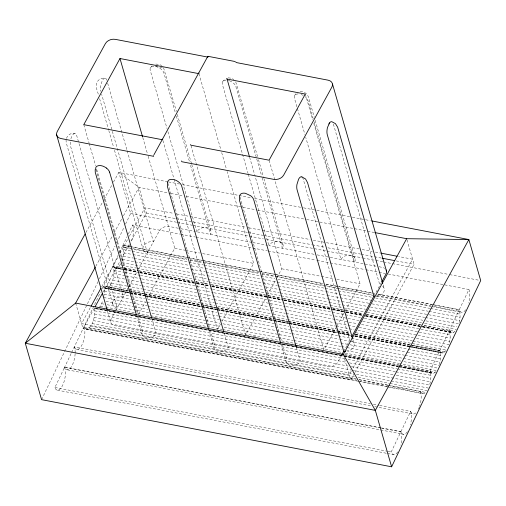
<?xml version="1.0" encoding="UTF-8"?>
<svg xmlns="http://www.w3.org/2000/svg" width="506" height="506" viewBox="0 0 506 506"><rect width="100%" height="100%" fill="white"/><g stroke="black" fill="none" stroke-linecap="round" stroke-linejoin="round"><path stroke-width="0.38" stroke-dasharray="2.53 1.9" d="M122.066 260.641C123.673 255.77 124.552 250.28 122.907 245.309L187.998 257.794M425.489 317.553L458.809 323.948C459.992 319.387 460.789 314.384 459.214 309.824L377.849 294.214M356.211 379.165L84.217 326.99L85.229 328.489L86.482 329.159L87.905 328.963C94.274 323.815 95.577 313.973 93.812 306.351M352.094 370.234L429.581 385.098C430.853 380.455 431.555 375.401 430.081 370.721L459.214 309.824M66.065 139.65L66.153 142.445L112.775 303.973M128.309 290.615L103.509 285.858L104.59 287.743L105.83 288.477L107.24 288.35C113.705 283.398 114.83 273.664 113.439 266.099L123.515 268.028M416.413 338.438L448.961 344.681L450.264 338.084L449.752 330.608L423.402 325.554M103.8 296.851L104.337 290.969L103.603 286.187L128.404 290.944M439.322 364.624C440.644 360.025 441.226 355.016 439.822 350.367L412.7 345.168M66.457 138.397C67.475 135.026 71.194 132.692 74.686 133.318A7.609 3.08 -79.1 0 1 76.621 135.317L123.243 296.851A7.641 5.471 -16.1 0 0 113.363 301.045A7.641 5.471 -16.1 0 0 117.209 307.869L70.587 146.342A7.609 3.08 -79.1 0 1 70.347 141.743M98.885 307.806L100.352 306.086L102.844 300.76M150.383 67.88L152.066 65.843M251.988 242.38L196.821 231.799L196.979 231.457A7.641 5.471 -16.1 0 1 206.17 227.517A7.641 5.471 -16.1 0 1 210.977 233.291L210.464 234.417L190.332 164.646M41.581 399.651L98.025 281.665M99.385 278.825L115.026 246.125M116.722 242.576L124.204 226.935M125.564 224.095L130.662 213.431L118.821 172.407L167.72 181.787M64.553 367.293L65.053 368.785A12.992 5.256 -79.1 0 1 62.478 385.654A12.992 5.256 -79.1 0 1 55.122 388.146L54.901 387.476L64.553 367.293L380.714 427.943M75.135 353.726A12.992 5.256 -79.1 0 1 71.087 367.198A12.992 5.256 -79.1 0 1 65.021 368.147L64.635 367.135L71.308 353.175M71.643 352.473L100.454 292.247M102.155 288.698L118.145 255.271M119.505 252.424L122.907 245.309M129.745 244.765A12.992 5.256 -79.1 0 1 123.337 246.106L122.983 245.157L126.974 236.814M128.303 234.038L132.623 224.999L179.896 234.069M397.76 451.909A12.992 5.256 -79.1 0 1 391.435 452.655L391.208 451.984L400.866 431.808L381.492 428.089M407.4 431.707A12.992 5.256 -79.1 0 1 401.334 432.655L400.942 431.643L410.625 411.403A12.992 5.256 -79.1 0 0 416.647 412.017M465.697 309.805A12.992 5.256 -79.1 0 1 459.65 310.621L459.29 309.666L468.935 289.508L388.342 274.05M120.757 263.708L118.651 266.845L117.158 267.94L115.729 268.18L114.464 267.554L113.439 266.099M294.53 95.533L295.839 93.863M298.091 93.787L298.009 93.939A7.641 4.352 28.7 0 0 294.347 97.917L297.193 107.778M301.551 94.394L301.443 94.603A7.641 4.352 28.7 0 1 303.246 95.432M85.881 232.583L102.541 202.147M104.059 199.383L112.009 184.861M113.521 182.09L118.821 172.407L138.998 187.353L170.035 193.305M95.754 266.352L112.446 235.859M113.964 233.089L121.927 218.535M123.445 215.765L138.998 187.353L146.398 212.988L130.845 241.406M90.289 307.654L81.567 323.593L349.241 374.94L351.518 370.778M101.674 286.864L118.366 256.371M119.884 253.601L127.847 239.047M129.365 236.277L144.918 207.865L173.628 213.368M354.516 373.137L350.721 380.063L83.047 328.723L94.426 307.933M103.154 291.994L119.467 262.19M121.364 258.73L128.948 244.866M222.463 81.706L225.499 78.677M226.043 79.935L225.942 80.119A7.641 4.352 28.7 0 0 222.286 84.097L248.111 173.583M229.376 80.777L228.269 80.384M115.703 310.627L111.181 318.894A7.641 5.471 -16.1 0 0 115.026 325.719L327.793 366.534A7.641 5.471 -16.1 0 0 337.673 362.34L341.442 355.452M116.083 309.938L128.524 287.206M128.904 286.516L137.955 269.983M138.328 269.293L159.447 230.717A7.641 5.471 -16.1 0 1 169.327 226.524L180.022 228.573M138.543 314.384L145.33 301.987M147.214 298.54L174.747 248.25L147.803 154.906M217.472 329.526L220.489 324.011M221.995 321.259L253.677 263.392L227.169 171.566M314.049 254.284L268.907 245.625L269.3 244.904A7.641 5.471 -16.1 0 1 278.73 241.419A7.641 5.471 -16.1 0 1 282.911 247.516L282.519 248.237L261.944 176.948M267.105 295.656L245.612 334.921L190.851 145.19M267.484 294.966L276.535 278.433M276.915 277.743L281.817 268.794L254.872 175.443M336.68 326.509L323.853 349.931L269.091 160.2M337.053 325.82L344.972 311.354M345.351 310.665L360.057 283.803L313.619 122.907M343.707 351.316L346.724 345.807M347.097 345.117L349.741 340.298L303.113 178.763A7.609 3.08 -79.1 0 0 302.632 177.625M373.896 296.174L379.513 285.903M381.404 282.456L379.886 285.22L333.264 123.692A7.647 3.093 -79.1 0 0 332.777 122.553M353.036 368.007L412.592 259.211L398.627 256.529M354.889 372.441L414.072 264.334L406.887 239.427M409.594 346.749L442.136 352.992L443.553 352.859L446.501 350.089L411.631 343.403M398.981 366.901L432.301 373.289L433.705 373.232L435.192 372.315L436.659 370.594L400.24 363.605M422.592 327.047L452.035 332.695L453.465 332.455L454.957 331.354L423.187 325.263M387.919 386.982L422.795 393.668L424.211 393.472L425.704 392.422L388.507 385.287M74.686 133.318L73.819 133.66L72.149 135.652A7.742 3.131 -79.1 0 0 70.827 139.118M153.913 66.21L152.357 66.488A7.641 4.352 28.7 0 0 150.2 70.271L167.056 128.663M155.715 64.06L159.245 64.325L161.73 65.666M341.189 355.237L94.774 307.971L95.995 308.78L97.399 308.723L343.043 355.844M300.121 91.668C303.682 91.213 307.205 93.458 308.401 96.817L314.308 117.291M228.155 77.829L231.71 78.259L233.93 79.644M106.791 80.207A7.609 3.08 -79.1 0 0 104.856 78.215C102.288 77.76 99.644 78.866 97.974 80.821C94.179 85.153 97.601 91.055 98.727 95.678M155.481 66.438L162.363 67.76M168.498 181.939L179.364 184.02M182.464 184.614L250.767 197.72M254.644 198.46L302.765 207.694M303.543 207.839L315.959 210.224M316.737 210.369L351.664 217.074M352.442 217.219L364.858 219.604M365.636 219.749L370.291 220.648M170.813 193.45L183.223 195.835M186.328 196.429L242.191 207.144M242.969 207.296L256.934 209.971M257.706 210.123L305.814 219.351M306.585 219.496L319.001 221.881M319.779 222.026L374.086 232.444M176.733 213.962L189.143 216.347M189.921 216.492L245.783 227.213M248.889 227.808L261.298 230.186M262.076 230.338L310.178 239.566M313.284 240.16L359.058 248.939M362.163 249.534L372.252 251.469M375.351 252.064L380.006 252.956M146.398 212.988L175.108 218.497M175.886 218.649L247.263 232.336M248.041 232.488L262.778 235.315M263.556 235.461L311.658 244.689M312.436 244.841L324.852 247.219M327.951 247.813L360.538 254.069M361.316 254.214L373.732 256.599M374.503 256.744L381.486 258.085M396.23 260.913L414.072 264.334M130.662 213.431L176.455 222.216M177.233 222.362L191.976 225.195M192.754 225.341L248.636 236.062M249.414 236.213L263.386 238.889M266.485 239.483L326.25 250.951M327.028 251.096L361.954 257.801M362.726 257.946L375.148 260.331M375.92 260.476L382.909 261.817M383.681 261.969L448.879 274.473M449.657 274.619L479.15 280.28M180.787 228.718L195.297 231.501M252.76 242.526L267.37 245.328M317.129 254.872L329.438 257.238M330.203 257.383L375.983 266.162M379.038 266.751L382.093 267.339A7.641 5.471 -16.1 0 1 384.712 268.408M180.667 234.215L195.392 237.042M196.164 237.187L267.459 250.862M268.231 251.014L316.275 260.229M317.053 260.375L329.45 262.753M330.222 262.905L365.098 269.59M365.87 269.742L378.267 272.12M379.045 272.266L385.243 273.455M174.747 248.25L184.804 250.185M185.575 250.331L199.509 253M202.602 253.595L253.677 263.392M281.817 268.794L320.551 276.219M321.323 276.371L333.72 278.749M336.819 279.344L360.057 283.803M122.983 245.157L129.953 246.492M130.731 246.643L186.524 257.345M187.296 257.491L202.02 260.318M202.798 260.464L258.591 271.172M259.363 271.317L274.088 274.144M274.866 274.29L322.91 283.505M326.009 284.1L336.857 286.181M337.628 286.333L371.727 292.873M372.498 293.018L374.826 293.467M377.925 294.062L432.168 304.467M432.946 304.612L459.29 309.666M188.776 257.946L203.501 260.773M204.272 260.919L260.065 271.621M260.843 271.773L275.561 274.594M276.339 274.745L322.834 283.664M325.934 284.258L338.331 286.636M339.109 286.782L371.651 293.025M123.42 246.903L131.946 248.535M132.717 248.686L186.961 259.091M190.06 259.686L204.013 262.361M204.785 262.506L259.028 272.917M262.127 273.512L276.08 276.187M276.852 276.333L372.163 294.618M376.812 295.51L431.055 305.915M434.161 306.51L459.733 311.411M125.722 247.877L186.935 259.616M190.035 260.21L202.432 262.589M203.21 262.74L259.002 273.442M262.102 274.037L274.499 276.415M275.277 276.561L372.916 295.289M376.787 296.035L431.03 306.44M431.808 306.585L462.029 312.385M123.761 249.667L131.509 251.153M132.287 251.299L188.08 262.007M188.852 262.152L203.576 264.98M204.354 265.125L260.147 275.827M260.919 275.979L274.866 278.654M277.971 279.249L324.46 288.167M325.238 288.312L337.635 290.691M338.413 290.842L371.733 297.231M375.604 297.977L429.847 308.382M430.625 308.527L460.068 314.175M123.717 252.823L132.237 254.455M133.015 254.607L188.808 265.308M191.907 265.903L204.304 268.281M205.082 268.433L260.875 279.135M263.974 279.729L276.371 282.108M277.149 282.253L325.194 291.469M325.965 291.62L338.362 293.999M339.14 294.144L370.911 300.241M374.01 300.836L428.253 311.241M429.031 311.386L460.024 317.332M123.287 256.156L133.356 258.085M134.134 258.237L205.423 271.912M206.201 272.057L277.49 285.732M278.268 285.884L326.313 295.099M327.085 295.245L339.482 297.623M340.26 297.775L368.931 303.271M372.03 303.866L459.593 320.665M122.503 259.433L134.122 261.665M134.9 261.811L190.692 272.519M193.792 273.113L206.189 275.492M206.967 275.637L262.759 286.339M265.859 286.934L278.256 289.312M279.034 289.464L327.85 298.825M328.622 298.976L341.025 301.355M341.797 301.5L366.597 306.256M370.468 307.003L424.711 317.407M122.186 262.589L191.932 275.966M195.031 276.561L279.495 292.765M280.267 292.911L328.312 302.133M329.09 302.278L341.487 304.656M342.258 304.808L365.509 309.267M368.608 309.862L422.852 320.266M425.951 320.861L456.95 326.806M121.649 265.264L136.373 268.091M137.145 268.237L192.938 278.939M193.716 279.091L208.44 281.912M209.212 282.063L265.005 292.765M265.783 292.911L280.507 295.738M281.279 295.89L329.324 305.105M330.102 305.251L342.499 307.629M343.27 307.781L364.193 311.791M367.293 312.385L421.536 322.79M424.635 323.385L456.406 329.482M118.651 266.845L123.3 267.737M124.071 267.883L138.018 270.558M138.796 270.71L195.36 281.557M196.138 281.709L208.535 284.087M211.635 284.682L267.427 295.384M268.205 295.536L280.602 297.914M283.702 298.508L330.975 307.572M331.746 307.724L342.594 309.805M345.693 310.399L362.745 313.669M366.616 314.409L422.409 325.111M124.286 268.18L138.239 270.855M139.011 271.001L193.254 281.406M196.353 282L210.306 284.676M211.078 284.827L265.321 295.232M268.42 295.827L282.367 298.502M283.145 298.648L331.961 308.015M332.739 308.167L362.96 313.96M366.059 314.555L420.303 324.96M117.158 267.94L121.807 268.831M124.906 269.426L138.853 272.101M139.631 272.253L193.874 282.658M196.973 283.252L210.92 285.928M211.698 286.073L267.491 296.775M268.262 296.927L282.987 299.748M283.758 299.9L331.803 309.115M332.581 309.261L344.978 311.639M345.756 311.791L362.802 315.061M365.901 315.655L453.465 332.455M114.464 267.554L123.761 269.337M124.533 269.489L136.936 271.867M140.035 272.462L195.828 283.164M196.6 283.309L208.997 285.688M212.103 286.282L283.392 299.957M284.163 300.109L329.887 308.875M332.986 309.47L345.383 311.848M346.161 312L362.429 315.118M365.528 315.712L422.099 326.566M422.871 326.712L450.77 332.062L452.035 332.695M113.761 267.56L123.837 269.489M124.609 269.641L137.006 272.019M140.105 272.614L195.898 283.316M196.676 283.461L209.073 285.839M212.172 286.434L281.14 299.666M284.239 300.26L329.956 309.027M333.062 309.621L343.131 311.557M346.23 312.151L362.505 315.27M365.604 315.864L450.068 332.069M115.729 268.18L123.477 269.666M124.255 269.818L138.979 272.639M139.751 272.791L193.994 283.196M197.093 283.79L211.04 286.466M211.818 286.617L266.061 297.022M269.16 297.617L283.107 300.292M283.885 300.438L345.098 312.183M345.876 312.328L362.151 315.453M365.25 316.048L421.814 326.895M114.052 270.381L124.128 272.317M124.9 272.462L139.624 275.289M140.402 275.435L211.691 289.116M212.463 289.261L266.706 299.666M269.812 300.26L283.758 302.936M284.53 303.088L360.474 317.654M364.345 318.394L420.138 329.096M420.916 329.248L450.359 334.896M113.958 273.575L125.583 275.802M126.355 275.953L141.079 278.774M141.851 278.926L197.644 289.628M198.422 289.774L213.146 292.601M213.918 292.746L285.213 306.427M285.985 306.573L331.702 315.346M334.808 315.94L347.205 318.318M347.976 318.464L359.602 320.696M362.701 321.291L418.494 331.993M419.272 332.138L450.264 338.084M113.477 276.915L126.652 279.438M127.43 279.59L141.376 282.266M142.148 282.411L198.719 293.265M199.49 293.41L268.458 306.642M271.558 307.237L335.098 319.425M335.876 319.571L348.273 321.949M349.051 322.101L357.571 323.732M361.448 324.479L449.79 341.423M112.648 280.172L125.823 282.696M126.601 282.848L141.319 285.669M142.097 285.82L197.89 296.522M198.668 296.668L213.387 299.495M214.165 299.641L269.957 310.342M270.729 310.494L285.454 313.315M286.232 313.467L334.276 322.683M335.048 322.834L355.199 326.699M359.07 327.439L413.313 337.844M111.529 283.126L127.031 286.099M127.803 286.251L142.528 289.071M143.299 289.223L199.092 299.925M199.87 300.071L214.595 302.898M215.366 303.043L270.387 313.6M273.487 314.194L335.478 326.085M336.256 326.231L348.653 328.609M349.425 328.761L354.073 329.653M357.951 330.393L412.194 340.797M412.966 340.949L447.064 347.489M110.194 285.58L128.018 288.996M128.79 289.147L142.743 291.823M145.842 292.417L200.085 302.822M200.857 302.967L214.803 305.643M217.903 306.238L272.146 316.642M272.924 316.794L286.87 319.469M287.648 319.621L348.862 331.36M355.838 332.701L410.859 343.251M129.081 290.767L143.805 293.588M144.583 293.739L200.376 304.441M201.148 304.587L215.872 307.414M216.644 307.559L272.443 318.261M273.215 318.413L287.939 321.234M288.711 321.386L336.756 330.601M337.534 330.747L349.931 333.125M355.357 334.169L409.601 344.573M129.175 291.089L143.9 293.916M144.678 294.062L200.471 304.764M201.243 304.916L215.967 307.737M216.739 307.888L272.538 318.59M273.31 318.736L288.034 321.563M288.806 321.708L336.851 330.924M337.628 331.076L350.025 333.454M355.452 334.491L409.696 344.896M410.467 345.048L439.916 350.696L440.897 352.252L442.136 352.992M108.733 287.357L128.107 291.076M131.206 291.671L143.603 294.049M144.374 294.201L200.167 304.903M203.273 305.498L215.67 307.876M216.441 308.021L272.234 318.723M275.334 319.318L287.737 321.696M288.509 321.848L336.553 331.063M337.331 331.209L349.728 333.587M355.149 334.63L445.04 351.872M104.59 287.743L129.384 292.5M130.162 292.645L144.109 295.321M144.887 295.472L216.176 309.147M216.954 309.292L288.243 322.967M289.015 323.119L337.059 332.334M337.837 332.48L350.234 334.858M354.883 335.75L409.126 346.161M409.904 346.306L440.897 352.252M107.24 288.35L128.941 292.512M129.713 292.658L201.008 306.339M201.78 306.484L273.076 320.159M273.847 320.311L337.388 332.499M338.166 332.644L350.563 335.023M355.212 335.914L443.553 352.859M104.072 288.104L128.872 292.86M129.644 293.006L144.368 295.833M145.146 295.978L200.939 306.68M204.038 307.275L216.435 309.653M217.213 309.805L273.006 320.507M276.105 321.101L288.502 323.479M289.274 323.631L337.319 332.847M338.097 332.992L350.494 335.37M355.142 336.262L440.384 352.612M105.83 288.477L129.081 292.936M129.852 293.088L144.577 295.909M145.349 296.061L201.141 306.762M201.919 306.914L216.644 309.735M217.416 309.887L273.208 320.589M273.986 320.734L288.711 323.562M289.483 323.707L336.749 332.777M339.855 333.372L350.702 335.453M354.573 336.193L408.816 346.597M104.337 290.969L129.909 295.871M130.681 296.023L144.627 298.698M147.727 299.293L201.97 309.697M202.748 309.843L216.695 312.518M219.794 313.113L274.037 323.517M274.815 323.669L288.762 326.345M291.861 326.939L337.584 335.706M338.356 335.857L350.753 338.236M351.531 338.381L407.324 349.083M408.095 349.235L440.644 355.478M104.204 294.176L130.554 299.229M131.326 299.381L146.051 302.202M146.829 302.354L218.118 316.029M218.889 316.174L290.185 329.855M290.956 330.001L339.001 339.216M339.779 339.368L349.077 341.152M349.848 341.297L406.419 352.151M407.197 352.296L440.517 358.691M103.698 297.515L131.592 302.866M132.37 303.018L147.094 305.839M147.866 305.991L203.659 316.693M204.437 316.845L219.161 319.665M219.933 319.817L275.726 330.519M276.504 330.665L291.222 333.492M292 333.637L340.045 342.853M340.816 343.005L347.015 344.194M350.12 344.788L404.364 355.193M405.135 355.338L440.005 362.03M105.944 301.355L133.065 306.554M133.837 306.706L147.79 309.381M150.889 309.976L205.132 320.38M205.904 320.532L219.857 323.207M222.956 323.802L291.918 337.028M295.017 337.622L340.74 346.395M341.512 346.54L346.161 347.432M346.939 347.584L402.732 358.286M403.51 358.431L439.151 365.269M101.7 303.682L104.027 304.125M107.127 304.72L148.973 312.746M152.072 313.34L221.04 326.572M224.139 327.167L277.604 337.42M278.382 337.572L293.1 340.393M293.878 340.544L341.923 349.76M346.572 350.652L400.815 361.056M403.914 361.651L438.013 368.191M100.352 306.086L105.001 306.978M105.773 307.123L134.444 312.626M137.543 313.22L149.947 315.599M150.718 315.744L206.511 326.446M207.289 326.598L222.014 329.419M222.785 329.57L278.578 340.272M281.678 340.867L294.075 343.245M294.853 343.391L341.348 352.309M345.218 353.055L399.462 363.46M154.02 317.351L156.341 317.8M160.984 318.691L163.305 319.134M246.384 335.073L248.712 335.516M253.361 336.408L255.682 336.857M344.883 354.51L399.126 364.915M399.898 365.066L430.119 370.86L431.08 372.486L432.301 373.289M344.529 354.921L398.772 365.326M399.544 365.477L435.192 372.315M345.067 355.984L398.538 366.243M399.31 366.388L431.08 372.486M94.274 308.021L343.017 355.737M343.795 355.882L398.039 366.287M401.138 366.882L430.581 372.53M343.814 355.99L398.058 366.395M398.836 366.546L433.705 373.232M95.995 308.78L343.188 356.199M343.966 356.344L398.209 366.749M94.597 310.81L344.89 358.824M347.989 359.418L396.805 368.785M397.583 368.931L430.903 375.325M94.527 313.979L346.37 362.29M349.469 362.884L395.192 371.657M395.964 371.802L430.834 378.494M94.078 317.319L348.248 366.072M351.347 366.667L393.194 374.693M396.293 375.288L430.385 381.828M93.275 320.589L351.316 370.088M92.174 323.574L353.315 373.668M356.42 374.263L390.512 380.803M391.29 380.955L428.481 388.089M90.852 326.073L355.092 376.761M358.191 377.356L389.19 383.301M389.962 383.447L427.159 390.581M89.398 327.913L355.965 379.045M359.064 379.639L387.735 385.136M359.311 379.759L387.982 385.256M388.76 385.408L420.53 391.499L421.536 392.998L422.795 393.668M85.229 328.489L356.8 380.544M359.545 381.107L424.211 393.472M86.482 329.159L357.698 381.182M358.476 381.334L387.147 386.831M75.16 352.929A12.992 5.256 -79.1 0 0 74.319 346.895L370.329 403.674M373.428 404.269L378.855 405.312M379.627 405.458L410.625 411.403A12.992 5.256 -79.1 0 1 410.391 424.863M76.469 349.418L370.93 405.901M374.807 406.641L412.776 413.927M64.635 367.135L380.797 427.779M381.568 427.931L400.942 431.643M67.418 369.854L403.731 434.363M54.901 387.476L387.337 451.244M388.108 451.39L391.208 451.984M57.431 390.164L386.767 453.338M387.539 453.49L393.738 454.679M155.721 66.501L157.315 66.956A7.647 4.352 28.7 0 1 163.849 72.883L175.443 113.078M449.752 330.608L450.77 332.062M163.533 67.671L176.417 111.377M235.739 81.839L257.605 156.651M468.935 289.508L469.347 290.615A12.992 5.256 -79.1 0 1 468.708 302.999M132.623 224.999L133.04 226.106A12.992 5.256 -79.1 0 1 131.37 241.564M400.866 431.808L401.359 433.294A12.992 5.256 -79.1 0 1 400.676 445.16M383.181 284.941L384.275 288.73M315.187 120.327L355.022 258.345M313.214 118.733L307.958 100.53A7.641 4.352 28.7 0 0 305.403 96.924M314.087 121.763L354.586 262.057L355.016 261.235A7.641 5.471 -16.1 0 0 350.664 255.22A7.641 5.471 -16.1 0 0 341.297 258.832L340.974 259.445L305.732 137.354M305.295 94.065L312.74 119.871M297.414 108.537L304.852 134.318M352.859 339.64L354.175 344.188M344.586 358.824L350.721 380.063M258.477 159.681L263.734 177.884M263.949 178.643L282.993 244.619M235.891 86.703L261.722 176.189M249.616 157.227L254.651 174.684M248.332 174.342L268.907 245.625M296.181 346.857L300.336 361.265A7.641 5.471 -16.1 0 1 290.457 365.458A7.641 5.471 -16.1 0 1 286.611 358.634L282.449 344.225M239.989 197.106L281.576 341.189M280.767 343.365L286.023 361.569M198.909 73.661L220.818 149.555M221.691 152.591L226.29 168.53M177.296 114.407L191.521 163.704M191.742 164.463L210.787 230.439M176.322 116.114L189.453 161.61M167.929 131.693L196.821 231.799M224.114 333.037L228.269 347.445A7.641 5.471 -16.1 0 1 218.39 351.638A7.641 5.471 -16.1 0 1 214.544 344.807L210.388 330.399M162.926 140.548L173.881 178.498M174.102 179.257L217.251 328.767M167.922 183.28L209.509 327.369M208.7 329.539L213.956 347.742M142.762 137.449L147.581 154.147M107.664 83.243L126.93 149.978M127.145 150.737L153.413 241.741A7.641 5.471 -16.1 0 0 143.533 245.935A7.641 5.471 -16.1 0 0 147.379 252.76L101.63 94.268M99.606 98.714L108.581 129.802M108.796 130.561L113.616 147.246M114.489 150.282L142.945 248.863M151.825 318.451L156.202 333.618A7.641 5.471 -16.1 0 1 146.323 337.812A7.641 5.471 -16.1 0 1 142.477 330.987L138.321 316.579M83.781 124.653L89.037 142.863M89.252 143.622L95.609 165.633M96.703 169.428L138.321 313.625M95.855 169.459L137.442 313.543M136.639 315.719L141.889 333.916M107.31 310.456L110.586 321.822M75.647 303.081L83.047 328.723M420.53 391.499L420.96 393.428A12.992 5.256 -79.1 0 1 419.645 406.109M84.217 326.99L84.647 328.913A12.992 5.256 -79.1 0 1 81.517 345.756A12.992 5.256 -79.1 0 1 74.319 346.895M382.637 286.339A7.641 5.471 -16.1 0 1 383.542 292.373A7.641 5.471 -16.1 0 1 376.236 296.339M351.904 341.076A7.641 5.471 -16.1 0 1 353.82 346.635A7.641 5.471 -16.1 0 1 347.54 351.234M229.496 80.802A7.641 4.352 28.7 0 1 236.011 86.728M104.856 78.209A7.742 3.131 -79.1 0 0 102.269 80.644L100.599 85.976A7.609 3.08 -79.1 0 0 100.757 91.232M419.379 406.868A12.992 5.256 -79.1 0 1 418.487 409.006"/><path stroke-width="0.76" d="M95.179 169.599L95.267 172.388L136.418 314.96M329.596 122.831L327.502 127.442A7.641 3.093 -79.1 0 0 327.268 134.647L373.896 296.174L351.626 336.851M167.638 182.166L167.334 186.214L208.485 328.78M239.705 195.993L239.401 200.034L280.552 342.606M85.122 233.968L25.3 343.245L41.581 399.651L391.619 466.798L480.7 280.577L468.86 239.553L371.84 220.945M198.839 73.022L198.909 73.661L119.979 58.519L83.781 124.653L162.711 139.789L162.635 139.15M153.951 154.76L207.846 56.305M391.619 466.798L375.338 410.391L25.3 343.245L75.647 303.081L95.375 267.048M91.048 306.269L100.915 288.249M95.185 306.547L102.395 293.379M341.822 354.763L343.707 351.316L297.085 189.788A7.609 3.08 -79.1 0 1 296.927 184.532L298.591 179.194A7.742 3.131 -79.1 0 1 301.178 176.765A7.609 3.08 -79.1 0 1 301.943 176.992M381.777 281.766L385.939 274.163A7.641 5.471 -16.1 0 0 386.065 269.881M343.321 354.428L406.672 238.699L468.86 239.553L375.338 410.391L343.321 354.428L75.647 303.081M328.811 123.989L329.153 123.546M208.004 56.311L235.069 61.523M226.745 78.373L227.049 79.056L305.295 94.065L269.091 160.2L190.851 145.19L190.541 144.501M374.864 232.596L406.672 238.699M380.784 253.108L397.077 256.232M382.264 258.237L394.68 260.615M373.896 296.174L374.326 296.282M301.968 176.948L305.554 178.979L307.553 182.66L352.423 338.122M106.507 168.074C103.8 166.17 100.03 164.551 96.836 166.221A7.609 4.333 28.7 0 0 95.855 169.459M235.739 61.934L236.1 62.523L328.071 80.169A7.641 5.471 -16.1 0 1 331.917 86.994L283.651 175.171A7.641 5.471 -16.1 0 1 273.765 179.364L181.799 161.724L181.54 160.94M332.505 84.066L386.533 271.235M382.745 283.423L337.654 127.202L335.434 123.628L332.119 121.87A7.641 3.093 -79.1 0 0 329.634 122.768M227.049 79.056L249.395 156.468M295.959 346.098L253.715 199.737A7.609 4.333 28.7 0 0 250.641 195.721L245.429 193.305A7.742 4.409 28.7 0 0 240.97 193.868A7.609 4.333 28.7 0 0 239.838 195.822M223.677 331.519L181.648 185.911A7.609 4.333 28.7 0 0 178.574 181.901A7.742 4.409 28.7 0 0 173.248 179.459L170.098 179.504L168.903 180.041A7.609 4.333 28.7 0 0 167.777 181.996M119.979 58.519L142.547 136.69M109.581 172.091L151.61 317.692M56.564 134.653L107.089 309.697M207.833 56.583L207.96 57.127L115.305 39.354A7.641 5.471 -16.1 0 0 105.425 43.548L57.153 131.724A7.641 5.471 -16.1 0 0 60.998 138.549L153.66 156.322L153.634 155.589M345.585 351.468A7.641 5.471 -16.1 0 1 343.707 351.316M106.443 168.062A7.609 4.333 28.7 0 1 109.524 172.078"/></g></svg>
